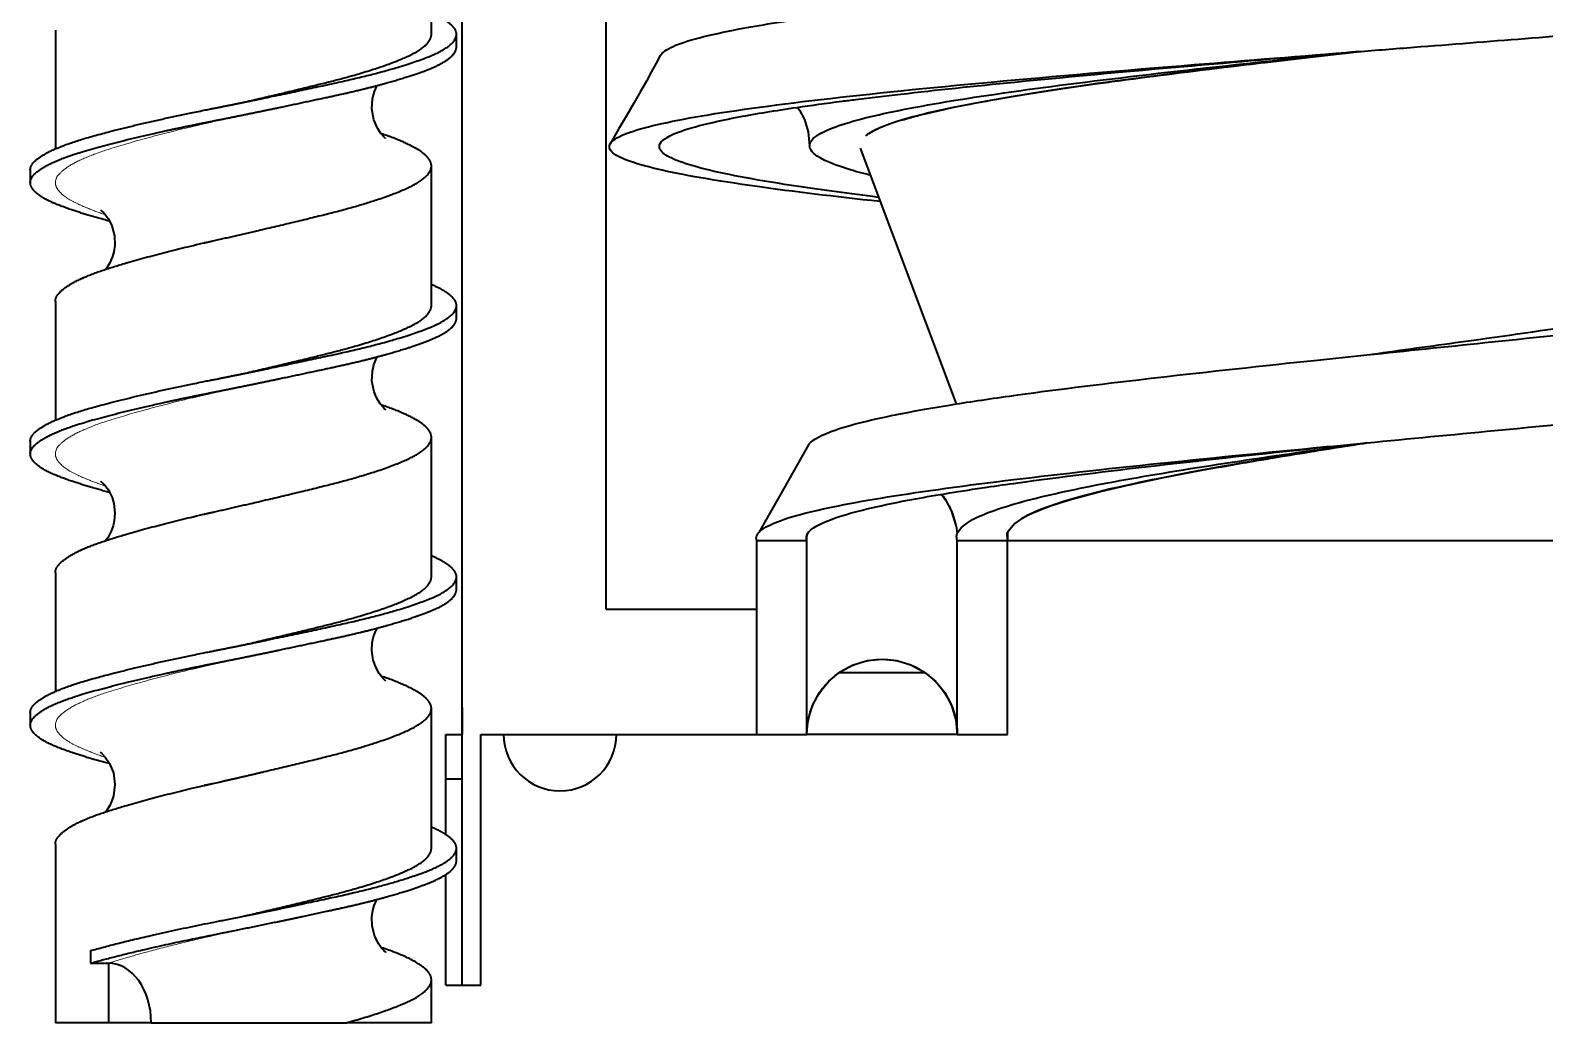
# Model space of a CAD drawing. Header units: inches. Extents: x 0 to 11, y 0 to 8.5.
# Drawn here: x 2.446 to 3.397, y 5.59 to 6.213 of the extents above; entities that cross this region are included whole.
import ezdxf

# ---------------------------------------------------------------- set-up
doc = ezdxf.new("R2010")
doc.units = ezdxf.units.IN
doc.header["$LTSCALE"] = 0.5
doc.header["$MEASUREMENT"] = 0
doc.layers.add('TANGENT_LINES', color=7, linetype='Continuous', lineweight=15)
doc.layers.add('Visible', color=7, linetype='Continuous', lineweight=40)

msp = doc.modelspace()

# ---------------------------------------------------------------- linework, layer by layer
at = {"layer": 'TANGENT_LINES'}
for points, weights, knots in [([(2.49263, 6.09743), (2.48241, 6.10096), (2.47533, 6.10433), (2.45741, 6.11285), (2.46285, 6.12137), (2.46829, 6.12989), (2.49502, 6.13842), (2.52175, 6.14694), (2.55956, 6.15546), (2.56957, 6.15772), (2.57974, 6.16007)], [0.976382957996, 0.980101658856, 1, 0.951056516295, 1, 0.951056516295, 1, 0.951056516295, 1, 0.986547633659, 0.980490170438], [0.30659381, 0.30659381, 0.30659381, 0.31111111, 0.31111111, 0.32222222, 0.32222222, 0.33333333, 0.33333333, 0.34444444, 0.34444444, 0.34749839, 0.34749839, 0.34749839]), ([(2.49237, 5.92707), (2.48232, 5.93056), (2.47533, 5.93388), (2.45741, 5.9424), (2.46285, 5.95092), (2.46829, 5.95944), (2.49502, 5.96797), (2.52175, 5.97649), (2.55956, 5.98501), (2.56954, 5.98726), (2.57967, 5.9896)], [0.976479530041, 0.980353118788, 1, 0.951056516295, 1, 0.951056516295, 1, 0.951056516295, 1, 0.98659380517, 0.980531838671], [0.19553978, 0.19553978, 0.19553978, 0.2, 0.2, 0.21111111, 0.21111111, 0.22222222, 0.22222222, 0.23333333, 0.23333333, 0.2363768, 0.2363768, 0.2363768]), ([(2.49277, 5.75649), (2.48246, 5.76004), (2.47533, 5.76343), (2.45741, 5.77195), (2.46285, 5.78047), (2.46829, 5.78899), (2.49502, 5.79752), (2.52175, 5.80604), (2.55956, 5.81456), (2.56955, 5.81681), (2.57969, 5.81916)], [0.976330761171, 0.979959809436, 1, 0.951056516295, 1, 0.951056516295, 1, 0.951056516295, 1, 0.986583185758, 0.980522239581], [0.08433938, 0.08433938, 0.08433938, 0.08888889, 0.08888889, 0.1, 0.1, 0.11111111, 0.11111111, 0.12222222, 0.12222222, 0.1252681, 0.1252681, 0.1252681]), ([(2.49502, 5.62707), (2.52175, 5.63559), (2.55956, 5.64411), (2.56957, 5.64637), (2.57973, 5.64872)], [1, 0.951056516295, 1, 0.986553142714, 0.98049513302], [0, 0, 0, 0.01111111, 0.01111111, 0.01416381, 0.01416381, 0.01416381])]:
    msp.add_rational_spline(points, weights, degree=2, knots=knots, dxfattribs=at)
at = {"layer": 'Visible'}
for p, q in [((2.7172, 5.61329), (2.7172, 6.61133)), ((2.80775, 5.84951), (2.80775, 6.36367)), ((2.69787, 6.21065), (2.69787, 6.29843)), ((2.46165, 6.2132), (2.46165, 6.13859)), ((2.71362, 6.20278), (2.71362, 6.21065)), ((3.27859, 6.19968), (3.27584, 6.19937)), ((3.27731, 6.19956), (3.27964, 6.19981)), ((3.27923, 6.19976), (3.27859, 6.19968)), ((3.27886, 6.19972), (3.27964, 6.19981)), ((3.27893, 6.19975), (3.27964, 6.19981)), ((3.279, 6.19976), (3.27963, 6.1998)), ((3.2792, 6.19976), (3.27963, 6.1998)), ((3.28027, 6.19988), (3.27923, 6.19976)), ((3.1235, 6.18069), (3.11623, 6.17968)), ((3.12415, 6.18077), (3.1235, 6.18069)), ((3.13884, 6.18276), (3.12415, 6.18077)), ((3.00035, 6.15879), (2.9932, 6.15674)), ((3.00074, 6.1589), (3.00035, 6.15879)), ((3.00801, 6.16076), (3.00074, 6.1589)), ((2.9715, 6.14751), (2.97048, 6.14673)), ((2.97529, 6.14983), (2.97202, 6.14787)), ((2.9672, 6.13906), (3.02753, 5.97841)), ((2.69787, 6.0402), (2.69787, 6.12799)), ((2.44591, 6.12543), (2.44591, 6.11755)), ((2.46165, 6.04275), (2.46165, 5.96823)), ((2.71362, 6.03234), (2.71362, 6.0402)), ((2.69787, 5.86976), (2.69787, 5.95752)), ((2.44591, 5.95499), (2.44591, 5.9471)), ((3.28181, 5.95345), (3.27654, 5.95262)), ((3.28559, 5.95404), (3.28181, 5.95345)), ((3.28206, 5.95355), (3.28555, 5.95403)), ((3.19817, 5.93971), (3.19435, 5.93904)), ((3.19805, 5.93969), (3.19906, 5.93987)), ((3.19888, 5.93984), (3.19817, 5.93971)), ((3.20772, 5.94137), (3.19888, 5.93984)), ((3.13915, 5.92833), (3.15304, 5.93125)), ((3.1419, 5.92892), (3.13919, 5.92833)), ((3.14239, 5.92902), (3.1419, 5.92892)), ((3.1419, 5.92892), (3.14239, 5.92902)), ((3.01741, 5.92154), (3.01783, 5.92161)), ((3.01831, 5.92174), (3.02008, 5.9193)), ((3.06869, 5.90642), (3.07212, 5.9083)), ((3.0722, 5.90834), (3.06963, 5.90696)), ((3.02732, 5.90209), (3.02743, 5.90156)), ((3.02743, 5.90156), (3.02818, 5.89699)), ((3.06899, 5.9066), (3.0687, 5.90642)), ((3.06963, 5.90696), (3.06899, 5.9066)), ((2.90224, 5.89268), (2.93374, 5.89268)), ((2.90224, 5.77077), (2.90224, 5.89268)), ((2.90224, 5.89268), (2.93374, 5.89268)), ((2.93374, 5.77077), (2.93374, 5.89268)), ((3.02823, 5.77077), (3.02823, 5.89268)), ((3.02823, 5.89268), (3.05972, 5.89268)), ((3.02823, 5.89268), (3.05972, 5.89268)), ((3.05953, 5.89716), (3.0597, 5.89767)), ((3.0597, 5.89767), (3.05972, 5.89268)), ((3.05972, 5.89268), (3.05972, 5.89268)), ((3.05972, 5.77077), (3.05972, 5.89268)), ((3.05972, 5.89268), (3.05972, 5.89268)), ((3.05972, 5.89268), (3.05972, 5.89268)), ((3.05972, 5.89268), (3.51444, 5.89268)), ((2.46165, 5.87231), (2.46165, 5.79773)), ((2.71362, 5.86188), (2.71362, 5.86975)), ((2.80775, 5.84951), (2.90224, 5.84951)), ((3.00805, 5.80949), (2.95414, 5.80949)), ((2.44591, 5.78454), (2.44591, 5.77666)), ((2.69787, 5.69931), (2.69787, 5.78708)), ((2.70697, 5.77078), (2.7172, 5.77078)), ((2.70697, 5.7428), (2.70697, 5.77078)), ((2.72901, 5.77077), (2.90224, 5.77077)), ((2.72901, 5.61329), (2.72901, 5.77077)), ((2.90224, 5.77077), (2.93374, 5.77077)), ((2.93374, 5.77077), (2.93384, 5.77402)), ((3.02823, 5.77077), (2.93374, 5.77077)), ((3.02823, 5.77077), (3.05972, 5.77077)), ((2.70697, 5.70754), (2.70697, 5.7428)), ((2.70697, 5.7428), (2.7172, 5.7428)), ((2.46165, 5.70185), (2.46165, 5.58967)), ((2.71362, 5.69143), (2.71362, 5.69931)), ((2.70697, 5.61329), (2.70697, 5.683)), ((2.48372, 5.63494), (2.48372, 5.62707)), ((2.48372, 5.62707), (2.49502, 5.62707)), ((2.49502, 5.62707), (2.49502, 5.58967)), ((2.69787, 5.58967), (2.69787, 5.61663)), ((2.70697, 5.61329), (2.7172, 5.61329)), ((2.7172, 5.61329), (2.72901, 5.61329)), ((2.49502, 5.58967), (2.46165, 5.58967)), ((2.52185, 5.58967), (2.49502, 5.58967)), ((2.52185, 5.58967), (2.64454, 5.58967)), ((2.69787, 5.58967), (2.64454, 5.58967))]:
    msp.add_line(p, q, dxfattribs=at)
at = {"layer": 'Visible', "flags": 128}
for points in [[(2.84163, 6.19732), (2.83903, 6.19262), (2.83615, 6.18727), (2.83289, 6.18129), (2.82919, 6.17468), (2.82502, 6.16743), (2.82041, 6.15954), (2.81541, 6.15101), (2.81013, 6.14185)], [(3.27584, 6.19937), (3.25769, 6.19728), (3.22122, 6.19302)], [(3.22122, 6.19302), (3.21918, 6.19277), (3.18187, 6.18826), (3.152, 6.18448), (3.13884, 6.18276)], [(2.66637, 6.1481), (2.66628, 6.14822), (2.66397, 6.15172), (2.66177, 6.15691), (2.66051, 6.16386), (2.66088, 6.17017), (2.66211, 6.17482), (2.66375, 6.17853)], [(3.09615, 6.1768), (3.08264, 6.17476), (3.06203, 6.17145), (3.04312, 6.16813), (3.02555, 6.1647), (3.01006, 6.16126), (3.00801, 6.16076)], [(3.11623, 6.17968), (3.10256, 6.17774), (3.09615, 6.1768)], [(2.92784, 6.16498), (2.92913, 6.16304), (2.9322, 6.15708), (2.93454, 6.14946), (2.93543, 6.14066)], [(2.98866, 6.1553), (2.98333, 6.1534), (2.97873, 6.1515)], [(2.9932, 6.15674), (2.99113, 6.1561), (2.98866, 6.1553)], [(2.66908, 6.14529), (2.66908, 6.14529), (2.66822, 6.14607), (2.66637, 6.1481)], [(2.97202, 6.14787), (2.97184, 6.14775), (2.9715, 6.14751)], [(2.97873, 6.1515), (2.97689, 6.15064), (2.97529, 6.14983)], [(2.49005, 6.10039), (2.49021, 6.10025), (2.4909, 6.09966), (2.49208, 6.09849), (2.49289, 6.09757)], [(2.49289, 6.09757), (2.4948, 6.09497), (2.49565, 6.09353)], [(2.49565, 6.09353), (2.49718, 6.09025), (2.49879, 6.08401), (2.49899, 6.0782), (2.4984, 6.07408), (2.49754, 6.07099), (2.49587, 6.06708), (2.49326, 6.06301), (2.49318, 6.06292)], [(2.66627, 5.97779), (2.66579, 5.97842), (2.66433, 5.98064), (2.66313, 5.98292), (2.66188, 5.9861), (2.66055, 5.99284), (2.66077, 5.99899), (2.66167, 6.00306), (2.66331, 6.00722), (2.66381, 6.00819)], [(2.66931, 5.97468), (2.6693, 5.97469), (2.66823, 5.97562), (2.66705, 5.97685), (2.66627, 5.97779)], [(2.93491, 5.95309), (2.91923, 5.9254), (2.90354, 5.8977)], [(3.27654, 5.95262), (3.26809, 5.95128), (3.24645, 5.94782), (3.22524, 5.94434), (3.20772, 5.94137)], [(3.15304, 5.93125), (3.15772, 5.93219), (3.18067, 5.93659), (3.19805, 5.93969)], [(3.19435, 5.93904), (3.17398, 5.93532), (3.15309, 5.93125)], [(3.19906, 5.93987), (3.20519, 5.94096), (3.21627, 5.94285)], [(2.48996, 5.93001), (2.49011, 5.92987), (2.49189, 5.92824), (2.49286, 5.92716)], [(2.49286, 5.92716), (2.49455, 5.92491), (2.49578, 5.92284)], [(3.07212, 5.9083), (3.07655, 5.91038), (3.08781, 5.91474), (3.10157, 5.91908), (3.11812, 5.92348), (3.13696, 5.92785), (3.13915, 5.92833)], [(3.13919, 5.92833), (3.12877, 5.92601), (3.12442, 5.925)], [(3.15309, 5.93125), (3.15047, 5.93071), (3.14239, 5.92902)], [(2.49578, 5.92284), (2.49596, 5.9225), (2.49724, 5.91964), (2.49836, 5.91592), (2.49906, 5.90977), (2.49867, 5.90508), (2.49797, 5.90195), (2.49674, 5.89847), (2.49458, 5.89441), (2.49294, 5.89217)], [(3.02008, 5.9193), (3.0203, 5.91898), (3.02217, 5.91593), (3.02466, 5.91079), (3.02729, 5.90212)], [(3.12442, 5.925), (3.11658, 5.92309), (3.10516, 5.92009), (3.09488, 5.91707), (3.08058, 5.91208), (3.0722, 5.90834)], [(3.02521, 5.90939), (3.0271, 5.90309), (3.02732, 5.90209)], [(3.0687, 5.90642), (3.06432, 5.90342), (3.05989, 5.89812), (3.0597, 5.89767)], [(3.05972, 5.89268), (3.05955, 5.89715), (3.05953, 5.89716)], [(2.66643, 5.80713), (2.66501, 5.80909), (2.66309, 5.81258), (2.66135, 5.8175), (2.66049, 5.82352), (2.66073, 5.8283), (2.66137, 5.83153), (2.66231, 5.83448), (2.66376, 5.83764)], [(2.93384, 5.77402), (2.93463, 5.78), (2.9373, 5.78888), (2.94166, 5.79707), (2.94754, 5.80425), (2.9547, 5.81014), (2.96288, 5.81451), (2.97175, 5.81721), (2.98098, 5.81812), (2.99021, 5.81721), (2.99909, 5.81451), (3.00726, 5.81014), (3.01443, 5.80425), (3.0203, 5.79707), (3.02466, 5.78888), (3.02734, 5.78), (3.02823, 5.77077)], [(2.66924, 5.80428), (2.66901, 5.80447), (2.66735, 5.80607), (2.66643, 5.80713)], [(2.7172, 5.78771), (2.7172, 5.78017), (2.7172, 5.77078)], [(2.48986, 5.75961), (2.48987, 5.7596), (2.49086, 5.75878), (2.493, 5.75654), (2.49304, 5.75649)], [(2.49304, 5.75649), (2.49568, 5.75258), (2.49574, 5.75248)], [(2.49574, 5.75248), (2.49808, 5.74662), (2.49906, 5.73934), (2.49817, 5.73224), (2.49701, 5.72868), (2.49582, 5.72609), (2.49444, 5.72374), (2.49328, 5.72214)], [(2.66652, 5.63658), (2.66475, 5.63905), (2.66236, 5.64386), (2.66073, 5.65026), (2.66055, 5.65612), (2.66116, 5.66021), (2.66202, 5.66323), (2.66367, 5.66703), (2.66375, 5.66718)], [(2.66932, 5.63378), (2.66916, 5.6339), (2.66851, 5.63446), (2.66739, 5.63558), (2.66652, 5.63658)]]:
    msp.add_lwpolyline(points, dxfattribs=at)
at = {"layer": 'Visible', "extrusion": (0, 0, -1)}
for start, end in [(141.94302, 159.44563), (359.86869, 5.15984)]:
    msp.add_arc((-2.98098, 5.89279), 0.04724, start, end, dxfattribs=at)
at = {"layer": 'Visible', "extrusion": (1.1224e-16, 0, -1)}
msp.add_arc((-2.98098, 5.77077), 0.04724, 55.03733, 124.96267, dxfattribs=at)
at = {"layer": 'Visible', "extrusion": (1.22465e-16, 0, -1)}
for centre, start, end in [((-2.98115, 5.77068), 0.10367, 54.93107), ((-2.98081, 5.77068), 125.06893, 179.89633)]:
    msp.add_arc(centre, 0.04741, start, end, dxfattribs=at)
at = {"layer": 'Visible'}
msp.add_arc((2.77865, 5.77077), 0.03543, 180, 0, dxfattribs=at)
for centre, major_axis, ratio, start_param, end_param in [((3.1959, 5.656), (-0.1378, 0.24435), 0.036637, 6.514591, 6.514594), ((2.49502, 5.58967), (0, 0.0374), 0.717533, 4.712389, 6.283185)]:
    msp.add_ellipse(centre, major_axis=major_axis, ratio=ratio, start_param=start_param, end_param=end_param, dxfattribs=at)
for points, knots in [([(2.84166, 6.19738), (2.84277, 6.19928), (2.84545, 6.20117), (2.85787, 6.20672), (2.87185, 6.21037), (2.90395, 6.21642), (2.91902, 6.21882), (2.93616, 6.22123), (2.94506, 6.22247), (2.95451, 6.22372), (2.99371, 6.22861), (3.02742, 6.23226), (3.10134, 6.23956), (3.14156, 6.24321), (3.21483, 6.24958), (3.2471, 6.25231), (3.27964, 6.25503), (3.2907, 6.25596), (3.30179, 6.25688), (3.35662, 6.26146), (3.40039, 6.26511), (3.48462, 6.27241), (3.52506, 6.27605), (3.57701, 6.28116), (3.59127, 6.28261), (3.60493, 6.28406), (3.6256, 6.28626), (3.64489, 6.28845), (3.69169, 6.2943), (3.71623, 6.29795), (3.75391, 6.30525), (3.76702, 6.3089), (3.77855, 6.31508), (3.78023, 6.31762), (3.77881, 6.32015), (3.77819, 6.32126), (3.77697, 6.32238), (3.76918, 6.32714), (3.75677, 6.33079), (3.72377, 6.33731), (3.7055, 6.34018), (3.68389, 6.34305)], [0.289301, 0.289301, 0.289301, 0.289301, 0.2958984, 0.2958984, 0.3085938, 0.3085938, 0.3169529, 0.3169529, 0.3169529, 0.3212891, 0.3212891, 0.3339844, 0.3339844, 0.3466797, 0.3466797, 0.3561554, 0.3561554, 0.3561554, 0.359375, 0.359375, 0.3720703, 0.3720703, 0.3847656, 0.3847656, 0.3898154, 0.3898154, 0.3898154, 0.3974609, 0.3974609, 0.4101562, 0.4101562, 0.4228516, 0.4228516, 0.4316672, 0.4316672, 0.4316672, 0.4355469, 0.4355469, 0.4482422, 0.4482422, 0.4582224, 0.4582224, 0.4582224, 0.4582224]), ([(3.27963, 6.1998), (3.29144, 6.20073), (3.30327, 6.20166), (3.36178, 6.20623), (3.40845, 6.20988), (3.4982, 6.21718), (3.54126, 6.22083), (3.60213, 6.22645), (3.62244, 6.22842), (3.64149, 6.23039), (3.65774, 6.23207), (3.67307, 6.23375), (3.71836, 6.23907), (3.74437, 6.24272), (3.78423, 6.25002), (3.79806, 6.25367), (3.80995, 6.25978), (3.81168, 6.26225), (3.8103, 6.26471)], [0.35615443, 0.35615443, 0.35615443, 0.35615443, 0.359375, 0.359375, 0.37207031, 0.37207031, 0.38476562, 0.38476562, 0.39161795, 0.39161795, 0.39161795, 0.39746094, 0.39746094, 0.41015625, 0.41015625, 0.42285156, 0.42285156, 0.43141877, 0.43141877, 0.43141877, 0.43141877]), ([(2.97959, 6.10559), (2.95093, 6.10873), (2.92501, 6.11186), (2.8766, 6.11865), (2.8554, 6.1223), (2.82443, 6.1296), (2.81467, 6.13325), (2.80952, 6.13855), (2.80919, 6.1402), (2.81013, 6.14185), (2.81127, 6.14385), (2.81426, 6.14585), (2.828, 6.15149), (2.84309, 6.15514), (2.88474, 6.16244), (2.91128, 6.16609), (2.97393, 6.17339), (3.01005, 6.17704), (3.08916, 6.18434), (3.13216, 6.18799), (3.21024, 6.19434), (3.24448, 6.19705), (3.279, 6.19976)], [0.2469008, 0.2469008, 0.2469008, 0.2469008, 0.2578125, 0.2578125, 0.2705078, 0.2705078, 0.2832031, 0.2832031, 0.2889471, 0.2889471, 0.2889471, 0.2958984, 0.2958984, 0.3085938, 0.3085938, 0.3212891, 0.3212891, 0.3339844, 0.3339844, 0.3466797, 0.3466797, 0.3560975, 0.3560975, 0.3560975, 0.3560975]), ([(2.97864, 6.10825), (2.96048, 6.1105), (2.94374, 6.11275), (2.90431, 6.11865), (2.88441, 6.1223), (2.85527, 6.1296), (2.84604, 6.13325), (2.84158, 6.13798), (2.84107, 6.13907), (2.84107, 6.14016), (2.84108, 6.14272), (2.84396, 6.14528), (2.85787, 6.15149), (2.87185, 6.15514), (2.90178, 6.16079), (2.91396, 6.16278), (2.9276, 6.16477), (2.93642, 6.16606), (2.94585, 6.16735), (2.95585, 6.16864), (2.95868, 6.16901), (2.96156, 6.16937), (2.97349, 6.17086), (2.98291, 6.17199), (2.99272, 6.17311), (3.01478, 6.17564), (3.0388, 6.17816), (3.10134, 6.18434), (3.14156, 6.18799), (3.2146, 6.19434), (3.24663, 6.19704), (3.27893, 6.19975)], [0.249979, 0.249979, 0.249979, 0.249979, 0.2578125, 0.2578125, 0.2705078, 0.2705078, 0.2832031, 0.2832031, 0.2869835, 0.2869835, 0.2869835, 0.2958984, 0.2958984, 0.3085938, 0.3085938, 0.3155316, 0.3155316, 0.3155316, 0.3200176, 0.3200176, 0.3200176, 0.3212891, 0.3212891, 0.3251985, 0.3251985, 0.3251985, 0.3339844, 0.3339844, 0.3466797, 0.3466797, 0.3560868, 0.3560868, 0.3560868, 0.3560868]), ([(2.97301, 6.12225), (2.9681, 6.12349), (2.96363, 6.12472), (2.94781, 6.1296), (2.94014, 6.13325), (2.93597, 6.13813), (2.93544, 6.13936), (2.93543, 6.1406), (2.93542, 6.14301), (2.9374, 6.14543), (2.94746, 6.15149), (2.95811, 6.15514), (2.98802, 6.16244), (3.00726, 6.16609), (3.05302, 6.17339), (3.07954, 6.17704), (3.13791, 6.18434), (3.16976, 6.18799), (3.22723, 6.19428), (3.25214, 6.19692), (3.27731, 6.19956)], [0.26622379, 0.26622379, 0.26622379, 0.26622379, 0.27050781, 0.27050781, 0.28320312, 0.28320312, 0.28749758, 0.28749758, 0.28749758, 0.29589844, 0.29589844, 0.30859375, 0.30859375, 0.32128906, 0.32128906, 0.33398438, 0.33398438, 0.34667969, 0.34667969, 0.35587173, 0.35587173, 0.35587173, 0.35587173]), ([(2.9932, 6.15674), (2.99544, 6.15743), (2.99783, 6.15811), (3.00278, 6.15945), (3.00533, 6.1601), (3.00801, 6.16076), (3.01499, 6.16247), (3.02282, 6.16419), (3.03143, 6.1659), (3.03782, 6.16717), (3.04463, 6.16844), (3.05185, 6.16971), (3.05191, 6.16972), (3.05197, 6.16973), (3.07088, 6.17305), (3.0925, 6.17637), (3.11622, 6.17968), (3.11863, 6.18001), (3.12105, 6.18035), (3.1235, 6.18069), (3.1235, 6.18069), (3.1235, 6.18069), (3.12853, 6.18138), (3.13364, 6.18207), (3.13883, 6.18275), (3.16113, 6.18571), (3.18492, 6.18867), (3.2097, 6.19164), (3.20979, 6.19165), (3.20987, 6.19166), (3.21375, 6.19213), (3.21766, 6.19259), (3.22159, 6.19306), (3.24043, 6.19529), (3.25972, 6.19752), (3.2792, 6.19976)], [0.30621802, 0.30621802, 0.30621802, 0.30621802, 0.30859375, 0.30859375, 0.31087758, 0.31087758, 0.31087758, 0.31683514, 0.31683514, 0.31683514, 0.32125324, 0.32125324, 0.32125324, 0.32128906, 0.32128906, 0.33281526, 0.33281526, 0.33281526, 0.33398438, 0.33398438, 0.3339845, 0.3339845, 0.3339845, 0.33638219, 0.33638219, 0.33638219, 0.34667969, 0.34667969, 0.34671368, 0.34671368, 0.34671368, 0.34833278, 0.34833278, 0.34833278, 0.35609694, 0.35609694, 0.35609694, 0.35609694]), ([(2.9715, 6.14751), (2.97165, 6.14762), (2.97181, 6.14773), (2.97199, 6.14785), (2.972, 6.14786), (2.97202, 6.14787), (2.9738, 6.14908), (2.97604, 6.15029), (2.97873, 6.1515)], [0.295509819, 0.295509819, 0.295509819, 0.295509819, 0.295898438, 0.295898438, 0.295932384, 0.295932384, 0.295932384, 0.300142285, 0.300142285, 0.300142285, 0.300142285]), ([(2.9349, 5.95309), (2.93742, 5.95613), (2.94317, 5.95918), (2.96274, 5.96587), (2.97795, 5.96952), (3.00638, 5.97491), (3.01651, 5.97666), (3.02747, 5.97841), (3.03942, 5.98031), (3.05235, 5.98221), (3.09263, 5.98776), (3.1223, 5.99141), (3.18588, 5.99871), (3.21976, 6.00236), (3.26477, 6.0071), (3.27515, 6.00818), (3.28557, 6.00926), (3.31021, 6.01183), (3.33505, 6.01439), (3.39455, 6.02061), (3.42892, 6.02426), (3.48599, 6.03068), (3.5095, 6.03345), (3.53136, 6.03622), (3.53827, 6.0371), (3.54502, 6.03798), (3.5789, 6.0425), (3.60303, 6.04615), (3.64289, 6.05345), (3.65861, 6.0571), (3.68025, 6.0644), (3.68617, 6.06805), (3.68701, 6.07265), (3.68683, 6.07361), (3.68629, 6.07456), (3.68476, 6.07726), (3.68038, 6.07995), (3.66345, 6.08629), (3.64854, 6.08994), (3.61809, 6.09561), (3.6058, 6.09763), (3.59223, 6.09965)], [0.0060137, 0.0060137, 0.0060137, 0.0060137, 0.0166016, 0.0166016, 0.0292969, 0.0292969, 0.0353713, 0.0353713, 0.0353713, 0.0419922, 0.0419922, 0.0546875, 0.0546875, 0.0673828, 0.0673828, 0.0711555, 0.0711555, 0.0711555, 0.0800781, 0.0800781, 0.0927734, 0.0927734, 0.1024173, 0.1024173, 0.1024173, 0.1054688, 0.1054688, 0.1181641, 0.1181641, 0.1308594, 0.1308594, 0.1435547, 0.1435547, 0.1468781, 0.1468781, 0.1468781, 0.15625, 0.15625, 0.1689453, 0.1689453, 0.175973, 0.175973, 0.175973, 0.175973]), ([(3.28559, 6.00927), (3.30402, 6.01183), (3.32266, 6.01439), (3.36742, 6.02061), (3.39338, 6.02426), (3.44257, 6.03156), (3.4658, 6.0352), (3.49388, 6.04011), (3.50079, 6.04136), (3.50739, 6.04262), (3.51999, 6.04501), (3.53147, 6.04741), (3.54298, 6.05012), (3.54432, 6.05045), (3.54563, 6.05077), (3.55912, 6.05408), (3.57, 6.05738), (3.57783, 6.06069), (3.57788, 6.06071), (3.57792, 6.06073), (3.5853, 6.06386), (3.58994, 6.06697), (3.59172, 6.07007), (3.59202, 6.07062), (3.59225, 6.07116), (3.59316, 6.07487), (3.59093, 6.07804), (3.58568, 6.08121)], [0.07115696, 0.07115696, 0.07115696, 0.07115696, 0.08007812, 0.08007812, 0.09277344, 0.09277344, 0.10546875, 0.10546875, 0.10983105, 0.10983105, 0.10983105, 0.11816406, 0.11816406, 0.1192871, 0.1192871, 0.1192871, 0.13079218, 0.13079218, 0.13079218, 0.13085938, 0.13085938, 0.14167235, 0.14167235, 0.14167235, 0.14355469, 0.14355469, 0.15458507, 0.15458507, 0.15458507, 0.15458507]), ([(2.90224, 5.89268), (2.90182, 5.8938), (2.90187, 5.89492), (2.90267, 5.8966), (2.90304, 5.89715), (2.90354, 5.8977), (2.90631, 5.9008), (2.91272, 5.9039), (2.93439, 5.91064), (2.95104, 5.91429), (2.99305, 5.92159), (3.01843, 5.92524), (3.07608, 5.93254), (3.10835, 5.93619), (3.17743, 5.94349), (3.21421, 5.94714), (3.26302, 5.95187), (3.27428, 5.95295), (3.28558, 5.95404), (3.31228, 5.9566), (3.33919, 5.95917), (3.40359, 5.96538), (3.44076, 5.96903), (3.50104, 5.97531), (3.52516, 5.97793), (3.54768, 5.98056), (3.55644, 5.98158), (3.56497, 5.98261), (3.60267, 5.98728), (3.62865, 5.99093), (3.6715, 5.99822), (3.68836, 6.00187), (3.71148, 6.00917), (3.71773, 6.01282), (3.71846, 6.01733), (3.71829, 6.0182), (3.7178, 6.01906)], [0, 0, 0, 0, 0.0039063, 0.0039063, 0.0058266, 0.0058266, 0.0058266, 0.0166016, 0.0166016, 0.0292969, 0.0292969, 0.0419922, 0.0419922, 0.0546875, 0.0546875, 0.0673828, 0.0673828, 0.0711565, 0.0711565, 0.0711565, 0.0800781, 0.0800781, 0.0927734, 0.0927734, 0.1019124, 0.1019124, 0.1019124, 0.1054688, 0.1054688, 0.1181641, 0.1181641, 0.1308594, 0.1308594, 0.1435547, 0.1435547, 0.146555, 0.146555, 0.146555, 0.146555]), ([(3.01783, 5.92161), (3.0251, 5.92282), (3.03278, 5.92404), (3.04084, 5.92525), (3.04286, 5.92555), (3.04491, 5.92586), (3.04698, 5.92616), (3.05316, 5.92707), (3.05956, 5.92798), (3.09263, 5.93254), (3.1223, 5.93619), (3.18588, 5.94349), (3.21976, 5.94714), (3.26477, 5.95187), (3.27516, 5.95295), (3.28558, 5.95404)], [0.03354867, 0.03354867, 0.03354867, 0.03354867, 0.03777094, 0.03777094, 0.03777094, 0.03882872, 0.03882872, 0.03882872, 0.04199219, 0.04199219, 0.0546875, 0.0546875, 0.06738281, 0.06738281, 0.07115703, 0.07115703, 0.07115703, 0.07115703]), ([(3.02823, 5.89268), (3.0278, 5.8938), (3.0277, 5.89492), (3.02798, 5.89633), (3.02805, 5.89661), (3.02815, 5.89689), (3.02929, 5.90026), (3.03335, 5.90363), (3.04779, 5.91064), (3.05867, 5.91429), (3.0865, 5.92159), (3.10345, 5.92524), (3.14228, 5.93254), (3.16415, 5.93619), (3.21122, 5.94349), (3.23641, 5.94714), (3.26886, 5.95171), (3.27545, 5.95263), (3.28206, 5.95355)], [0, 0, 0, 0, 0.00390625, 0.00390625, 0.00488394, 0.00488394, 0.00488394, 0.01660156, 0.01660156, 0.02929688, 0.02929688, 0.04199219, 0.04199219, 0.0546875, 0.0546875, 0.06738281, 0.06738281, 0.07058801, 0.07058801, 0.07058801, 0.07058801]), ([(3.14239, 5.92902), (3.15804, 5.93236), (3.17553, 5.9357), (3.19433, 5.93903), (3.19584, 5.9393), (3.19736, 5.93957), (3.19888, 5.93984), (3.20179, 5.94035), (3.20473, 5.94086), (3.2077, 5.94137), (3.21057, 5.94186), (3.21347, 5.94236), (3.21638, 5.94285), (3.232, 5.9455), (3.24829, 5.94814), (3.26879, 5.9514), (3.27265, 5.95201), (3.27653, 5.95262), (3.27954, 5.95309), (3.28256, 5.95356), (3.28558, 5.95404)], [0.04214516, 0.04214516, 0.04214516, 0.04214516, 0.05375576, 0.05375576, 0.05375576, 0.0546875, 0.0546875, 0.0546875, 0.05646507, 0.05646507, 0.05646507, 0.05818413, 0.05818413, 0.05818413, 0.06738281, 0.06738281, 0.06950775, 0.06950775, 0.06950775, 0.07115615, 0.07115615, 0.07115615, 0.07115615]), ([(3.06899, 5.90659), (3.0692, 5.90672), (3.06941, 5.90684), (3.06963, 5.90696), (3.06965, 5.90697), (3.06967, 5.90698), (3.07048, 5.90744), (3.07131, 5.90789), (3.07219, 5.90834), (3.07849, 5.91154), (3.08706, 5.91474), (3.10554, 5.92029), (3.11448, 5.92264), (3.12442, 5.92499), (3.12991, 5.92629), (3.1357, 5.92759), (3.14181, 5.9289), (3.14186, 5.92891), (3.1419, 5.92892)], [0.01613883, 0.01613883, 0.01613883, 0.01613883, 0.01656532, 0.01656532, 0.01656532, 0.01660156, 0.01660156, 0.01815925, 0.01815925, 0.01815925, 0.02929688, 0.02929688, 0.03747459, 0.03747459, 0.03747459, 0.04199219, 0.04199219, 0.04202583, 0.04202583, 0.04202583, 0.04202583]), ([(2.93374, 5.89268), (2.93332, 5.8938), (2.93333, 5.89492), (2.93388, 5.89627), (2.93398, 5.8965), (2.93411, 5.89672), (2.93603, 5.90014), (2.94206, 5.90357), (2.96274, 5.91064), (2.97795, 5.91429), (3.0035, 5.91914), (3.01025, 5.92034), (3.01741, 5.92154)], [0, 0, 0, 0, 0.00390625, 0.00390625, 0.00468831, 0.00468831, 0.00468831, 0.01660156, 0.01660156, 0.02929688, 0.02929688, 0.03346698, 0.03346698, 0.03346698, 0.03346698])]:
    msp.add_open_spline(points, degree=3, knots=knots, dxfattribs=at)
for points, weights, knots in [([(2.44591, 6.12545), (2.44591, 6.12738), (2.44726, 6.12924), (2.45055, 6.1338), (2.46142, 6.13859), (2.47037, 6.14254), (2.48372, 6.14629), (2.51401, 6.15481), (2.55686, 6.16333), (2.56819, 6.16559), (2.57968, 6.16793), (2.61081, 6.17428), (2.63876, 6.18038), (2.6778, 6.1889), (2.69812, 6.19742), (2.71363, 6.20393), (2.71362, 6.21067), (2.71362, 6.2126), (2.71227, 6.21447), (2.70898, 6.21902), (2.69816, 6.22379)], [0.982788388079, 0.988857475135, 1, 0.973225697682, 0.975744907405, 0.977830818613, 1, 0.951056516295, 1, 0.986583024168, 0.980522093589, 0.964473492127, 1, 0.951056516295, 1, 0.962196764172, 0.982790868741, 0.988859752123, 1, 0.973280509692, 0.975734715585], [0.31969266, 0.31969266, 0.31969266, 0.32222222, 0.32222222, 0.3283005, 0.3283005, 0.33333333, 0.33333333, 0.34444444, 0.34444444, 0.34749036, 0.34749036, 0.35555556, 0.35555556, 0.36666667, 0.36666667, 0.37524873, 0.37524873, 0.37777778, 0.37777778, 0.38384362, 0.38384362, 0.38384362]), ([(2.49541, 6.09336), (2.47418, 6.09897), (2.46141, 6.10433), (2.4459, 6.11083), (2.44591, 6.11757), (2.44591, 6.1195), (2.44726, 6.12137), (2.45342, 6.12989), (2.48372, 6.13842), (2.51401, 6.14694), (2.55686, 6.15546), (2.5682, 6.15772), (2.57971, 6.16006), (2.59179, 6.16253), (2.60367, 6.16501), (2.62202, 6.16885), (2.63876, 6.17251), (2.65219, 6.17544), (2.66384, 6.17851), (2.68526, 6.18416), (2.69812, 6.18955), (2.71363, 6.19606), (2.71362, 6.2028)], [0.977451811241, 0.968667303786, 1, 0.962198735407, 0.982788721156, 0.988857780888, 1, 0.951056516295, 1, 0.951056516295, 1, 0.986562588679, 0.980503647763, 0.974226488295, 0.975868855544, 0.978415300156, 1, 0.982600154629, 0.97757190997, 0.968456361666, 1, 0.962190509345, 0.982797685236], [0.30399799, 0.30399799, 0.30399799, 0.31111111, 0.31111111, 0.31969272, 0.31969272, 0.32222222, 0.32222222, 0.33333333, 0.33333333, 0.34444444, 0.34444444, 0.34749499, 0.34749499, 0.35065541, 0.35065541, 0.35555556, 0.35555556, 0.35950565, 0.35950565, 0.36666667, 0.36666667, 0.37525015, 0.37525015, 0.37525015]), ([(2.57968, 6.16793), (2.60716, 6.17428), (2.63182, 6.18038), (2.66626, 6.1889), (2.68419, 6.19742), (2.69788, 6.20393), (2.69787, 6.21067)], [0.98052525227, 0.964469996521, 1, 0.951056516295, 1, 0.962196764172, 0.982790868741], [0.34748956, 0.34748956, 0.34748956, 0.35555556, 0.35555556, 0.36666667, 0.36666667, 0.37524873, 0.37524873, 0.37524873]), ([(2.46165, 6.04277), (2.46166, 6.0447), (2.46285, 6.04657), (2.46805, 6.05473), (2.49298, 6.06295), (2.49398, 6.06328), (2.49502, 6.06361), (2.52028, 6.07167), (2.55581, 6.07981), (2.55651, 6.07997), (2.55722, 6.08013), (2.55839, 6.08039), (2.55956, 6.08066), (2.56862, 6.0827), (2.57781, 6.08482), (2.60627, 6.09138), (2.63182, 6.0977), (2.66626, 6.10622), (2.68419, 6.11475), (2.69787, 6.12125), (2.69787, 6.12799), (2.69787, 6.12992), (2.69668, 6.13179), (2.69148, 6.13994), (2.66661, 6.14816)], [0.982793984944, 0.98886261192, 1, 0.953040523059, 0.996192836602, 0.998015993237, 1, 0.95361045824, 0.995158652898, 0.996024035838, 0.99692756817, 0.99841227857, 1, 0.987818435587, 0.981700620638, 0.963238080708, 1, 0.951056516295, 1, 0.962211012619, 0.982775352757, 0.988845503676, 1, 0.953100100226, 0.996083487554], [0.31969382, 0.31969382, 0.31969382, 0.32222222, 0.32222222, 0.33288293, 0.33288293, 0.33333333, 0.33333333, 0.34386465, 0.34386465, 0.344084, 0.344084, 0.34444444, 0.34444444, 0.34720989, 0.34720989, 0.35555556, 0.35555556, 0.36666667, 0.36666667, 0.37524549, 0.37524549, 0.37777778, 0.37777778, 0.38842496, 0.38842496, 0.38842496]), ([(2.44591, 5.95499), (2.44591, 5.95693), (2.44726, 5.9588), (2.45058, 5.9634), (2.46162, 5.96823), (2.47052, 5.97213), (2.48372, 5.97584), (2.51401, 5.98436), (2.55686, 5.99289), (2.56819, 5.99514), (2.5797, 5.99748), (2.61082, 6.00383), (2.63876, 6.00993), (2.6778, 6.01845), (2.69812, 6.02698), (2.71363, 6.03348), (2.71362, 6.04022), (2.71362, 6.04216), (2.71227, 6.04402), (2.70899, 6.04855), (2.69824, 6.05331)], [0.982778257949, 0.988848172696, 1, 0.972974054873, 0.975794849484, 0.978082461422, 1, 0.951056516295, 1, 0.986573621247, 0.980513601926, 0.964482895048, 1, 0.951056516295, 1, 0.962192031848, 0.982796025722, 0.988864484448, 1, 0.973380976882, 0.975716672069], [0.20857943, 0.20857943, 0.20857943, 0.21111111, 0.21111111, 0.21724652, 0.21724652, 0.22222222, 0.22222222, 0.23333333, 0.23333333, 0.23638138, 0.23638138, 0.24444444, 0.24444444, 0.25555556, 0.25555556, 0.26413869, 0.26413869, 0.26666667, 0.26666667, 0.2727097, 0.2727097, 0.2727097]), ([(2.49568, 5.92284), (2.47427, 5.92848), (2.46141, 5.93388), (2.4459, 5.94038), (2.44591, 5.94713), (2.44591, 5.94906), (2.44726, 5.95092), (2.45342, 5.95944), (2.48372, 5.96797), (2.51401, 5.97649), (2.55686, 5.98501), (2.56819, 5.98726), (2.57968, 5.98961), (2.59181, 5.99208), (2.60373, 5.99458), (2.62205, 5.99841), (2.63876, 6.00206), (2.65237, 6.00503), (2.66415, 6.00814), (2.68535, 6.01375), (2.69812, 6.0191), (2.71363, 6.02561), (2.71362, 6.03235)], [0.977567536772, 0.968463932272, 1, 0.962190685018, 0.982797493744, 0.988865831277, 1, 0.951056516295, 1, 0.951056516295, 1, 0.986581062555, 0.980520321483, 0.974208842262, 0.975876983346, 0.978449544344, 1, 0.982365863111, 0.977438740937, 0.968690653184, 1, 0.962202742387, 0.982784356686], [0.19284071, 0.19284071, 0.19284071, 0.2, 0.2, 0.20858344, 0.20858344, 0.21111111, 0.21111111, 0.22222222, 0.22222222, 0.23333333, 0.23333333, 0.23637969, 0.23637969, 0.23955208, 0.23955208, 0.24444444, 0.24444444, 0.24844773, 0.24844773, 0.25555556, 0.25555556, 0.26413626, 0.26413626, 0.26413626]), ([(2.57972, 5.99749), (2.60717, 6.00383), (2.63182, 6.00993), (2.66626, 6.01845), (2.68419, 6.02698), (2.69788, 6.03348), (2.69787, 6.04022)], [0.98050618793, 0.964491111207, 1, 0.951056516295, 1, 0.962192031848, 0.982796025722], [0.23638324, 0.23638324, 0.23638324, 0.24444444, 0.24444444, 0.25555556, 0.25555556, 0.26413869, 0.26413869, 0.26413869]), ([(2.46165, 5.87232), (2.46165, 5.87425), (2.46285, 5.87612), (2.46803, 5.88424), (2.49278, 5.89244), (2.49388, 5.8928), (2.49502, 5.89316), (2.52029, 5.90122), (2.55581, 5.90936), (2.55653, 5.90952), (2.55725, 5.90969), (2.5584, 5.90995), (2.55956, 5.91021), (2.5683, 5.91218), (2.57717, 5.91422), (2.60596, 5.92086), (2.63182, 5.92725), (2.66626, 5.93578), (2.68419, 5.9443), (2.69788, 5.95081), (2.69787, 5.95755), (2.69787, 5.95948), (2.69668, 5.96134), (2.69144, 5.96955), (2.6663, 5.97781)], [0.982778003542, 0.988847938992, 1, 0.953233622014, 0.995839472744, 0.997822894281, 1, 0.953604432117, 0.99516944882, 0.99604450589, 0.996958548624, 0.998428837537, 1, 0.988241250163, 0.982132617042, 0.962815266133, 1, 0.951056516295, 1, 0.962191912153, 0.982796156181, 0.988864604142, 1, 0.952795907564, 0.996644849118], [0.20857938, 0.20857938, 0.20857938, 0.21111111, 0.21111111, 0.22172798, 0.22172798, 0.22222222, 0.22222222, 0.23275491, 0.23275491, 0.23297665, 0.23297665, 0.23333333, 0.23333333, 0.2360028, 0.2360028, 0.24444444, 0.24444444, 0.25555556, 0.25555556, 0.26413872, 0.26413872, 0.26666667, 0.26666667, 0.2773829, 0.2773829, 0.2773829]), ([(2.44591, 5.78454), (2.44591, 5.78648), (2.44726, 5.78835), (2.45057, 5.79292), (2.46151, 5.79773), (2.47044, 5.80166), (2.48372, 5.80539), (2.51401, 5.81391), (2.55686, 5.82244), (2.56821, 5.82469), (2.57974, 5.82704), (2.61084, 5.83339), (2.63876, 5.83948), (2.6778, 5.848), (2.69812, 5.85653), (2.71363, 5.86303), (2.71362, 5.86977), (2.71362, 5.87171), (2.71227, 5.87357), (2.709, 5.87809), (2.69826, 5.88285)], [0.982781198872, 0.988850873997, 1, 0.973112238198, 0.975766784381, 0.977944278097, 1, 0.951056516295, 1, 0.986550674988, 0.980492909774, 0.964505841308, 1, 0.951056516295, 1, 0.962190750026, 0.982797422884, 0.988865766269, 1, 0.97341581295, 0.975710608253], [0.09746893, 0.09746893, 0.09746893, 0.1, 0.1, 0.10610404, 0.10610404, 0.11111111, 0.11111111, 0.12222222, 0.12222222, 0.12527548, 0.12527548, 0.13333333, 0.13333333, 0.14444444, 0.14444444, 0.15302787, 0.15302787, 0.15555556, 0.15555556, 0.16159068, 0.16159068, 0.16159068]), ([(2.57976, 5.82705), (2.60719, 5.83339), (2.63182, 5.83948), (2.66626, 5.848), (2.68419, 5.85653), (2.69788, 5.86303), (2.69787, 5.86977)], [0.980480855486, 0.96451923078, 1, 0.951056516295, 1, 0.962191936461, 0.982796129687], [0.12527852, 0.12527852, 0.12527852, 0.13333333, 0.13333333, 0.14444444, 0.14444444, 0.1530276, 0.1530276, 0.1530276]), ([(2.49547, 5.75244), (2.4742, 5.75806), (2.46141, 5.76343), (2.4459, 5.76993), (2.44591, 5.77667), (2.44591, 5.77861), (2.44726, 5.78047), (2.45342, 5.78899), (2.48372, 5.79752), (2.51401, 5.80604), (2.55686, 5.81456), (2.56818, 5.81681), (2.57967, 5.81916), (2.59182, 5.82163), (2.60376, 5.82413), (2.62206, 5.82796), (2.63876, 5.83161), (2.65228, 5.83456), (2.66399, 5.83765), (2.6853, 5.84328), (2.69812, 5.84865), (2.71363, 5.85516), (2.71362, 5.8619)], [0.977476252427, 0.968623852804, 1, 0.962204778132, 0.98278213982, 0.988851738163, 1, 0.951056516295, 1, 0.951056516295, 1, 0.986586703083, 0.980525417939, 0.974200512679, 0.975881040148, 0.978466487215, 1, 0.98248515054, 0.977505982171, 0.968571365755, 1, 0.962197207256, 0.982790385991], [0.0817659, 0.0817659, 0.0817659, 0.08888889, 0.08888889, 0.09746913, 0.09746913, 0.1, 0.1, 0.11111111, 0.11111111, 0.12222222, 0.12222222, 0.1252673, 0.1252673, 0.12844481, 0.12844481, 0.13333333, 0.13333333, 0.13730954, 0.13730954, 0.14444444, 0.14444444, 0.1530264, 0.1530264, 0.1530264]), ([(2.46165, 5.70187), (2.46166, 5.7038), (2.46285, 5.70567), (2.46809, 5.71388), (2.49326, 5.72215), (2.49413, 5.72243), (2.49502, 5.72271), (2.5203, 5.73078), (2.55585, 5.73892), (2.55656, 5.73908), (2.55728, 5.73924), (2.55841, 5.7395), (2.55956, 5.73976), (2.56943, 5.74198), (2.57945, 5.7443), (2.60704, 5.75068), (2.63182, 5.7568), (2.66626, 5.76533), (2.68419, 5.77385), (2.69788, 5.78036), (2.69787, 5.7871), (2.69787, 5.78903), (2.69668, 5.79089), (2.69149, 5.79903), (2.66668, 5.80724)], [0.982796800081, 0.988865194896, 1, 0.952764851816, 0.996702585293, 0.998291664479, 1, 0.953579274427, 0.995214551394, 0.996084997512, 0.996993931142, 0.99844773476, 1, 0.986743433828, 0.980668070683, 0.964313082467, 1, 0.951056516295, 1, 0.962195016279, 0.982792773268, 0.988861500016, 1, 0.953166621224, 0.99596173644], [0.09747219, 0.09747219, 0.09747219, 0.1, 0.1, 0.11072329, 0.11072329, 0.11111111, 0.11111111, 0.12164951, 0.12164951, 0.12186983, 0.12186983, 0.12222222, 0.12222222, 0.12523172, 0.12523172, 0.13333333, 0.13333333, 0.14444444, 0.14444444, 0.1530269, 0.1530269, 0.15555556, 0.15555556, 0.16618763, 0.16618763, 0.16618763]), ([(2.48372, 5.63494), (2.51401, 5.64346), (2.55686, 5.65199), (2.56821, 5.65424), (2.57972, 5.65659), (2.61083, 5.66294), (2.63876, 5.66903), (2.6778, 5.67755), (2.69812, 5.68608), (2.71363, 5.69258), (2.71362, 5.69932), (2.71362, 5.70126), (2.71227, 5.70312), (2.71071, 5.70528), (2.70739, 5.70752), (2.70379, 5.70995), (2.69823, 5.71241)], [1, 0.951056516295, 1, 0.986556880262, 0.980498501233, 0.964499636034, 1, 0.951056516295, 1, 0.962192918706, 0.982795059141, 0.988863597589, 1, 0.98713760083, 0.981035705813, 0.974505839885, 0.975718062784], [0, 0, 0, 0.01111111, 0.01111111, 0.01416296, 0.01416296, 0.02222222, 0.02222222, 0.03333333, 0.03333333, 0.04191627, 0.04191627, 0.04444444, 0.04444444, 0.04736446, 0.04736446, 0.05048927, 0.05048927, 0.05048927]), ([(2.57975, 5.6566), (2.60719, 5.66294), (2.63182, 5.66903), (2.66626, 5.67755), (2.68419, 5.68608), (2.69788, 5.69258), (2.69787, 5.69932)], [0.980484091881, 0.96451563431, 1, 0.951056516295, 1, 0.962192918706, 0.982795059141], [0.01416659, 0.01416659, 0.01416659, 0.02222222, 0.02222222, 0.03333333, 0.03333333, 0.04191627, 0.04191627, 0.04191627]), ([(2.48372, 5.62707), (2.51401, 5.63559), (2.55686, 5.64411), (2.5682, 5.64637), (2.5797, 5.64871), (2.59179, 5.65118), (2.60367, 5.65367), (2.62202, 5.6575), (2.63876, 5.66116), (2.65221, 5.6641), (2.66388, 5.66717), (2.68527, 5.67281), (2.69812, 5.6782), (2.70369, 5.68054), (2.70731, 5.68298), (2.71363, 5.68723), (2.71362, 5.69145)], [1, 0.951056516295, 1, 0.986569120703, 0.980509540097, 0.974226277928, 0.975868562613, 0.978414058388, 1, 0.982570037426, 0.977554540367, 0.968486478869, 1, 0.986074635465, 0.980073340194, 0.969780421356, 0.982797131942], [0, 0, 0, 0.01111111, 0.01111111, 0.01416018, 0.01416018, 0.0173218, 0.0173218, 0.02222222, 0.02222222, 0.02617916, 0.02617916, 0.03333333, 0.03333333, 0.03649466, 0.03649466, 0.0419167, 0.0419167, 0.0419167]), ([(2.64454, 5.58967), (2.66998, 5.59664), (2.68419, 5.6034), (2.69788, 5.6099), (2.69787, 5.61664), (2.69787, 5.61858), (2.69668, 5.62044), (2.69149, 5.62857), (2.66674, 5.63677)], [0.984393108546, 0.960799431632, 1, 0.96220624743, 0.982780540009, 0.988850268865, 1, 0.953225890086, 0.995853563316], [0.02443405, 0.02443405, 0.02443405, 0.03333333, 0.03333333, 0.04191324, 0.04191324, 0.04444444, 0.04444444, 0.05506307, 0.05506307, 0.05506307])]:
    msp.add_rational_spline(points, weights, degree=2, knots=knots, dxfattribs=at)

doc.saveas('drawing.dxf')
